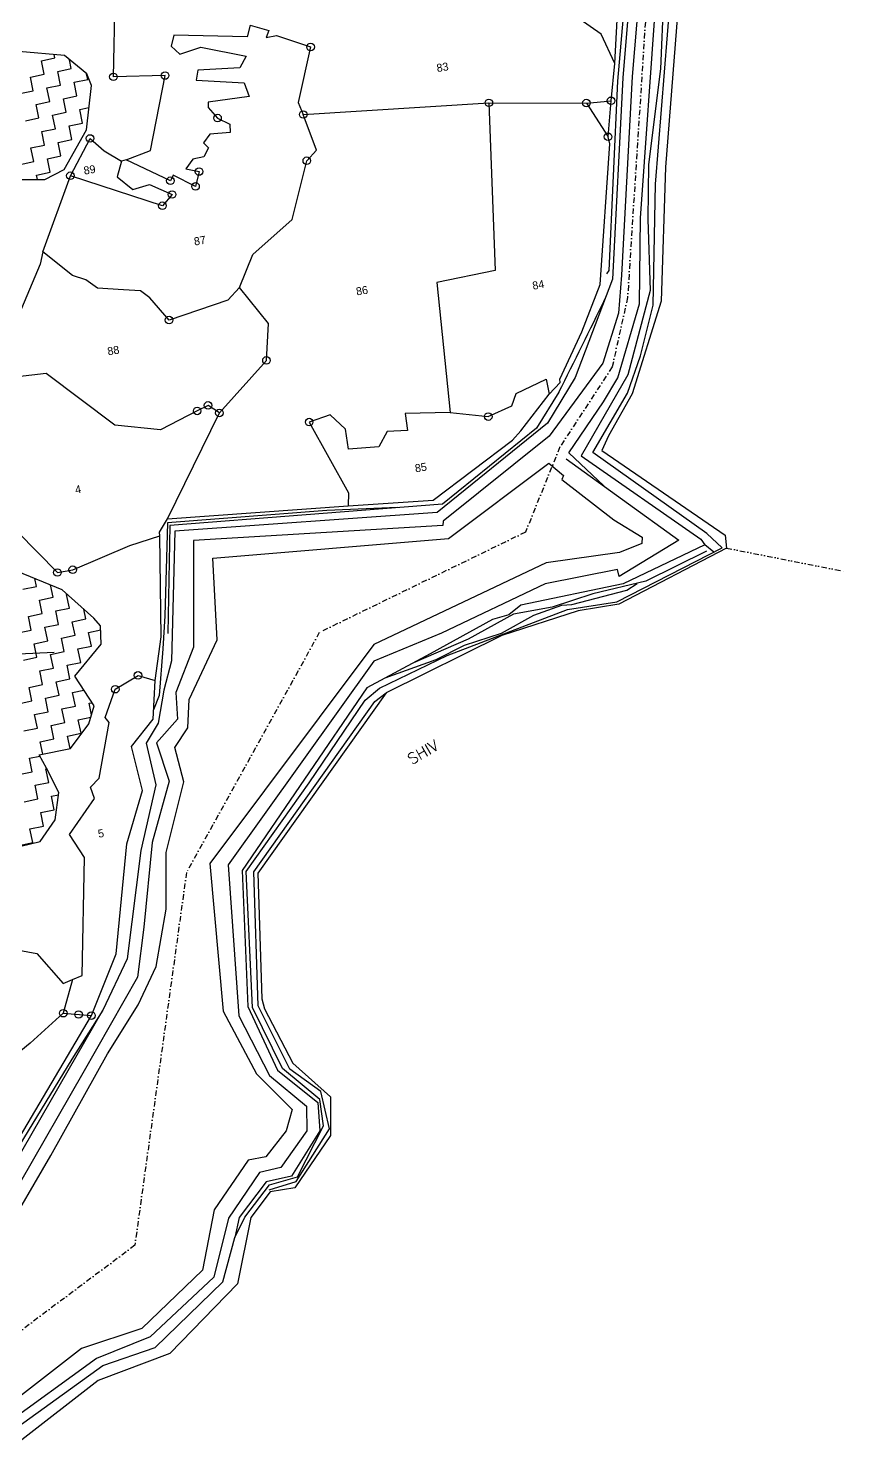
# Model space of a CAD drawing. Header units: metres. Extents: x 353942 to 357335, y 1746780 to 1749904.
# Drawn here: x 356586 to 357335, y 1747509 to 1748810 of the extents above; entities that cross this region are included whole.
import ezdxf

# ---------------------------------------------------------------- set-up
doc = ezdxf.new("R2010")
doc.units = ezdxf.units.M
doc.header["$MEASUREMENT"] = 0
doc.linetypes.add('DASHDOT', pattern=[1, 0.5, -0.25, 0, -0.25])
doc.linetypes.add('DIVIDE', pattern=[1.25, 0.5, -0.25, 0, -0.25, 0, -0.25])
for name, color, linetype in [('LINE_WATER', 4, 'Continuous'), ('POLY_HATCH', 12, 'Continuous'), ('POLY_PARCEL', 6, 'Continuous'), ('POLY_WATER', 4, 'Continuous'), ('SYM_ARROW', 1, 'Continuous'), ('TEXT_MAPOUT', 7, 'Continuous'), ('TEXT_PARCEL', 7, 'Continuous'), ('V_BOUND_STREAM_LINE', 7, 'DASHDOT'), ('V_DIVIDE_LINE', 7, 'DIVIDE')]:
    doc.layers.add(name, color=color, linetype=linetype)
doc.styles.get("Standard").update_dxf_attribs({"font": 'simplex.shx'})
doc.styles.add('TEXT_MAP', font='')
doc.styles.get('TEXT_MAP').set_extended_font_data('Kruti Dev 050')

msp = doc.modelspace()

# ---------------------------------------------------------------- linework, layer by layer
for centre in [(356844.9, 1748793), (356711.3, 1748766.8), (356663.9, 1748765.6), (357008.5, 1748741.7), (357098, 1748741.5), (357120.6, 1748743.6), (356759.5, 1748727.7), (356838.2, 1748731), (356642.5, 1748709), (357117.9, 1748710.5), (356841.4, 1748688.5), (356624.5, 1748674.8), (356742.5, 1748678.6), (356716.2, 1748670.2), (356739.3, 1748665), (356717.8, 1748657.5), (356708.9, 1748647.2), (356715, 1748542.2), (356804.4, 1748505.1), (356740.8, 1748458.7), (356750.8, 1748463.8), (356761.2, 1748456.9), (357008, 1748453.5), (356843.6, 1748448.5), (356612.5, 1748310.3), (356626.6, 1748312.8), (356686.5, 1748215.8), (356665.6, 1748203.1), (356617.9, 1747905.5), (356632, 1747904.3), (356643.7, 1747903.3)]:
    msp.add_circle(centre, 3.47)
at = {"layer": 'LINE_WATER'}
for p, q in [((357161.5, 1748667), (357179.1, 1748886.5)), ((357136.2, 1748873.6), (357126.7, 1748761.7)), ((357147.6, 1748635.9), (357165.2, 1748881.8)), ((357170.6, 1748884.4), (357165.9, 1748772.8)), ((357140.3, 1748872.7), (357131.5, 1748764.7)), ((357148.4, 1748865), (357140.1, 1748766)), ((357165.9, 1748772.8), (357155, 1748685)), ((357126.7, 1748761.7), (357118.5, 1748587.6)), ((357131.5, 1748764.7), (357122.1, 1748579.8)), ((357140.1, 1748766), (357130.3, 1748583.5)), ((357155, 1748685), (357154.4, 1748635)), ((357159.2, 1748555.8), (357161.5, 1748667)), ((357146.6, 1748557.2), (357147.6, 1748635.9)), ((357154.4, 1748635), (357156.5, 1748569.4)), ((357118.5, 1748587.6), (357116.6, 1748584.7)), ((357122.1, 1748579.8), (357087.7, 1748489.3)), ((357130.3, 1748583.5), (357127.5, 1748548.4)), ((357156.5, 1748569.4), (357135.9, 1748492)), ((357127.5, 1748548.4), (357113.2, 1748502.5)), ((357126.9, 1748489), (357146.6, 1748557.2)), ((357147.6, 1748509.4), (357159.2, 1748555.8)), ((357135.8, 1748474.9), (357147.6, 1748509.4)), ((357113.2, 1748502.5), (357063.8, 1748435.4)), ((357087.7, 1748489.3), (357062.3, 1748447.5)), ((357135.9, 1748492), (357093.3, 1748417.6)), ((357113.6, 1748467), (357126.9, 1748489)), ((357072.7, 1748475.8), (357052.3, 1748442.9)), ((357104, 1748420.4), (357135.8, 1748474.9)), ((357081.9, 1748420.2), (357113.6, 1748467)), ((357062.3, 1748447.5), (356961, 1748365.3)), ((357052.3, 1748442.9), (356965.8, 1748373.2)), ((357063.8, 1748435.4), (356966.6, 1748357.5)), ((357113.9, 1748389.9), (357081.9, 1748420.2)), ((357208.4, 1748346.1), (357104, 1748420.4)), ((356971.5, 1748341.6), (357063.4, 1748410.6)), ((357063.4, 1748410.6), (357077.1, 1748399.5)), ((357079.5, 1748414.8), (357182.9, 1748340.1)), ((357093.3, 1748417.6), (357203.1, 1748341)), ((357077.1, 1748399.5), (357075.4, 1748395.7)), ((357075.4, 1748395.7), (357123.2, 1748358.7)), ((356859.8, 1748367.4), (356713.7, 1748356)), ((356965.8, 1748373.2), (356715.7, 1748353.4)), ((356924.7, 1748369.9), (356859.8, 1748367.4)), ((356713.7, 1748356), (356711.1, 1748270.5)), ((356715.7, 1748353.4), (356714, 1748254.2)), ((356961, 1748365.3), (356720.2, 1748348.4)), ((356966.4, 1748353.5), (356737.4, 1748339.6)), ((356966.6, 1748357.5), (356966.4, 1748353.5)), ((357123.2, 1748358.7), (357149.2, 1748342.8)), ((356720.2, 1748348.4), (356717.2, 1748229.2)), ((356755.1, 1748323.5), (356971.5, 1748341.6)), ((357182.9, 1748340.1), (357128, 1748306.5)), ((357149.2, 1748342.8), (357148.8, 1748336.9)), ((357203.1, 1748341), (357206.6, 1748335.6)), ((357222.6, 1748332.9), (357208.4, 1748346.1)), ((356737.4, 1748339.6), (356737.3, 1748241.8)), ((357128.3, 1748328.7), (357061, 1748319.3)), ((357126, 1748283.2), (357222.6, 1748332.9)), ((357148.8, 1748336.9), (357128.3, 1748328.7)), ((357206.6, 1748335.6), (357131.8, 1748299.9)), ((357208.2, 1748330), (357152.6, 1748302.2)), ((357215, 1748329), (357206.6, 1748335.6)), ((356759.2, 1748248.4), (356755.1, 1748323.5)), ((357061, 1748319.3), (356902.8, 1748244.1)), ((357126.6, 1748313.1), (357060.1, 1748299.9)), ((357152.6, 1748302.2), (357104, 1748290.7)), ((357128, 1748306.5), (357126.6, 1748313.1)), ((357060.1, 1748299.9), (356965.1, 1748254.5)), ((357131.8, 1748299.9), (357037.9, 1748280.4)), ((357104, 1748290.7), (357066.5, 1748278.5)), ((357084.8, 1748280.8), (357135, 1748294.1)), ((357135, 1748294.1), (357144.6, 1748300.3)), ((356970.2, 1748234.1), (357080.7, 1748276.2)), ((357037.9, 1748280.4), (357026.9, 1748271.3)), ((357066.5, 1748278.5), (357031.2, 1748272.1)), ((357049.7, 1748271), (357075.5, 1748280.3)), ((357075.5, 1748280.3), (357084.8, 1748280.8)), ((357080.7, 1748276.2), (357126, 1748283.2)), ((356711.1, 1748270.5), (356709.3, 1748240.1)), ((357011.9, 1748267.2), (356954.6, 1748235.6)), ((357031.2, 1748272.1), (356989.4, 1748249.2)), ((357026.9, 1748271.3), (357011.9, 1748267.2)), ((357020, 1748254.5), (357049.7, 1748271)), ((356965.1, 1748254.5), (356902.8, 1748229)), ((356989.4, 1748249.2), (356939.4, 1748227.4)), ((356986.1, 1748243.6), (357020, 1748254.5)), ((356709.3, 1748240.1), (356705.8, 1748197.3)), ((356737.3, 1748241.8), (356721.1, 1748200)), ((356733.4, 1748193.7), (356759.2, 1748248.4)), ((356902.8, 1748244.1), (356752.5, 1748043)), ((356960.2, 1748230.3), (356986.1, 1748243.6)), ((356717.2, 1748229.2), (356710.2, 1748202.2)), ((356902.8, 1748229), (356769.2, 1748041.9)), ((356954.6, 1748235.6), (356896.5, 1748204.5)), ((356908.1, 1748204), (356970.2, 1748234.1)), ((356913.2, 1748213.4), (356960.2, 1748230.3)), ((356705.8, 1748197.3), (356700.8, 1748184)), ((356710.2, 1748202.2), (356705.1, 1748172)), ((356721.1, 1748200), (356722.7, 1748175.6)), ((356896.5, 1748204.5), (356782.1, 1748036.7)), ((356895.1, 1748192.9), (356908.1, 1748204)), ((356903.9, 1748191.7), (356914.4, 1748199.8)), ((356732.3, 1748167.7), (356733.4, 1748193.7)), ((356792.8, 1748035.3), (356903.9, 1748191.7)), ((356843.5, 1748117), (356895.1, 1748192.9)), ((356705.1, 1748172), (356694.1, 1748153.4)), ((356722.7, 1748175.6), (356703.4, 1748153.9)), ((356720.3, 1748149.4), (356732.3, 1748167.7)), ((356694.1, 1748153.4), (356702.8, 1748115.4)), ((356703.4, 1748153.9), (356715.1, 1748118.7)), ((356728.7, 1748118.1), (356720.3, 1748149.4)), ((356715.1, 1748118.7), (356699.5, 1748062.3)), ((356702.8, 1748115.4), (356689.2, 1748054.8)), ((356712.2, 1748053.1), (356728.7, 1748118.1)), ((356785.7, 1748035.8), (356843.5, 1748117)), ((356689.2, 1748054.8), (356676.5, 1747955.5)), ((356699.5, 1748062.3), (356691.8, 1747984.6)), ((356712.3, 1748001.2), (356712.2, 1748053.1)), ((356752.5, 1748043), (356764.7, 1747907.3)), ((356769.2, 1748041.9), (356779, 1747903.2)), ((356782.1, 1748036.7), (356787.2, 1747911.7)), ((356791.7, 1747910.7), (356785.7, 1748035.8)), ((356796.9, 1747912.2), (356792.8, 1748035.3)), ((356703.2, 1747948.3), (356712.3, 1748001.2)), ((356691.8, 1747984.6), (356685.9, 1747938.6)), ((356676.5, 1747955.5), (356654.1, 1747908.3)), ((356685.9, 1747938.6), (356635.8, 1747850.4)), ((356686.8, 1747913.1), (356703.2, 1747948.3)), ((356658.6, 1747868.1), (356686.8, 1747913.1)), ((356787.2, 1747911.7), (356814.6, 1747853.1)), ((356819.2, 1747854.7), (356791.7, 1747910.7)), ((356825.8, 1747854), (356796.9, 1747912.2)), ((356550, 1747726.9), (356654.1, 1747908.3)), ((356654.1, 1747908.3), (356625.7, 1747863.2)), ((356764.7, 1747907.3), (356795.4, 1747849.9)), ((356779, 1747903.2), (356807.2, 1747848.2)), ((356625.7, 1747863.2), (356553.3, 1747744.4)), ((356606.6, 1747774.7), (356658.6, 1747868.1)), ((356635.8, 1747850.4), (356578.7, 1747750.7)), ((356795.4, 1747849.9), (356827.9, 1747817.1)), ((356807.2, 1747848.2), (356841.2, 1747820.2)), ((356814.6, 1747853.1), (356851.4, 1747823.6)), ((356853.3, 1747826.1), (356819.2, 1747854.7)), ((356854.2, 1747833.7), (356825.8, 1747854)), ((356862.3, 1747799.3), (356854.2, 1747833.7)), ((356841.2, 1747820.2), (356841.4, 1747797.5)), ((356851.4, 1747823.6), (356853.3, 1747797.3)), ((356856.8, 1747802.1), (356853.3, 1747826.1)), ((356827.9, 1747817.1), (356822.5, 1747797.4)), ((356822.5, 1747797.4), (356803.7, 1747773.7)), ((356841.4, 1747797.5), (356817.7, 1747763.9)), ((356853.3, 1747797.3), (356827.3, 1747755.9)), ((356831.7, 1747751), (356862.3, 1747799.3)), ((356832.8, 1747755.2), (356856.8, 1747802.1)), ((356562.7, 1747699.6), (356606.6, 1747774.7)), ((356787.5, 1747770.4), (356756.4, 1747724.9)), ((356803.7, 1747773.7), (356787.5, 1747770.4)), ((356797.9, 1747759.3), (356769.7, 1747717.1)), ((356817.7, 1747763.9), (356797.9, 1747759.3)), ((356827.3, 1747755.9), (356804.1, 1747750.6)), ((356807.1, 1747747.9), (356832.8, 1747755.2)), ((356804.1, 1747750.6), (356779.3, 1747717.8)), ((356784.6, 1747718), (356807.1, 1747747.9)), ((356807, 1747743.3), (356831.7, 1747751)), ((356756.4, 1747724.9), (356745.6, 1747669.3)), ((356769.7, 1747717.1), (356756.2, 1747662.9)), ((356775.4, 1747699.5), (356784.6, 1747718)), ((356779.3, 1747717.8), (356775.4, 1747699.5)), ((356764.5, 1747658.7), (356775.4, 1747699.5)), ((356745.6, 1747669.3), (356690.1, 1747616)), ((356756.2, 1747662.9), (356697.7, 1747608.3)), ((356702.3, 1747598.4), (356764.5, 1747658.7)), ((356690.1, 1747616), (356634.5, 1747597.6)), ((356697.7, 1747608.3), (356648.4, 1747588.2)), ((356654.2, 1747582), (356702.3, 1747598.4)), ((356634.5, 1747597.6), (356554.8, 1747535.6)), ((356648.4, 1747588.2), (356562.6, 1747525.7)), ((356553.5, 1747509.2), (356654.2, 1747582))]:
    msp.add_line(p, q, dxfattribs=at)
msp.add_arc((347201.8, 1753413.2), 11036.9, 333.42609, 333.92476, dxfattribs=at)
at = {"layer": 'POLY_HATCH'}
for p, q in [((356618.9, 1748785.1), (356577.2, 1748788.9)), ((356639.5, 1748768.2), (356618.9, 1748785.1)), ((356639.3, 1748716.9), (356643.8, 1748757.7)), ((356643.8, 1748757.7), (356639.5, 1748768.2)), ((356618.8, 1748680.6), (356639.3, 1748716.9)), ((356601.1, 1748671.2), (356618.8, 1748680.6)), ((356572, 1748671.4), (356601.1, 1748671.2)), ((356616.9, 1748294.5), (356576, 1748311.3)), ((356646.1, 1748268.4), (356616.9, 1748294.5)), ((356652.2, 1748261.4), (356646.1, 1748268.4)), ((356652.6, 1748244.4), (356652.2, 1748261.4)), ((356628.6, 1748215.1), (356652.6, 1748244.4)), ((356646.2, 1748187.7), (356628.6, 1748215.1)), ((356641.3, 1748171.2), (356646.2, 1748187.7)), ((356624.7, 1748148.6), (356641.3, 1748171.2)), ((356595.9, 1748142.7), (356624.7, 1748148.6)), ((356602.4, 1748130.7), (356595.9, 1748142.7)), ((356613.8, 1748108.2), (356602.4, 1748130.7)), ((356610.6, 1748083.2), (356613.8, 1748108.2)), ((356596.6, 1748063.2), (356610.6, 1748083.2)), ((356569, 1748056.5), (356596.6, 1748063.2))]:
    msp.add_line(p, q, dxfattribs=at)
at = {"layer": 'POLY_HATCH', "linetype": 'Continuous'}
for p, q in [((356597.8, 1748780.4), (356610.3, 1748783)), ((356610.3, 1748783), (356609.6, 1748786)), ((356600.3, 1748767.9), (356597.8, 1748780.4)), ((356612.8, 1748770.5), (356625.3, 1748773.1)), ((356615.4, 1748758), (356612.8, 1748770.5)), ((356625.3, 1748773.1), (356623.6, 1748781.3)), ((356587.8, 1748765.3), (356600.3, 1748767.9)), ((356590.4, 1748752.8), (356587.8, 1748765.3)), ((356602.9, 1748755.4), (356615.4, 1748758)), ((356627.9, 1748760.6), (356640.4, 1748763.2)), ((356630.5, 1748748.1), (356627.9, 1748760.6)), ((356640.4, 1748763.2), (356639.3, 1748768.3)), ((356577.9, 1748750.3), (356590.4, 1748752.8)), ((356605.5, 1748742.9), (356602.9, 1748755.4)), ((356618, 1748745.5), (356630.5, 1748748.1)), ((356620.6, 1748733), (356618, 1748745.5)), ((356643, 1748750.7), (356643, 1748750.7)), ((356643, 1748750.6), (356643, 1748750.7)), ((356593, 1748740.3), (356605.5, 1748742.9)), ((356595.6, 1748727.9), (356593, 1748740.3)), ((356608.1, 1748730.4), (356620.6, 1748733)), ((356610.7, 1748717.9), (356608.1, 1748730.4)), ((356633.1, 1748735.6), (356641.5, 1748737.4)), ((356635.7, 1748723.1), (356633.1, 1748735.6)), ((356583.1, 1748725.3), (356595.6, 1748727.9)), ((356598.2, 1748715.4), (356610.7, 1748717.9)), ((356623.2, 1748720.5), (356635.7, 1748723.1)), ((356625.8, 1748708), (356623.2, 1748720.5)), ((356600.8, 1748702.9), (356598.2, 1748715.4)), ((356613.3, 1748705.4), (356625.8, 1748708)), ((356615.8, 1748693), (356613.3, 1748705.4)), ((356588.3, 1748700.3), (356600.8, 1748702.9)), ((356590.9, 1748687.8), (356588.3, 1748700.3)), ((356603.3, 1748690.4), (356615.8, 1748693)), ((356578.4, 1748685.2), (356590.9, 1748687.8)), ((356605.9, 1748677.9), (356603.3, 1748690.4)), ((356618.4, 1748680.5), (356618.7, 1748680.5)), ((356618.4, 1748680.4), (356618.4, 1748680.5)), ((356593.4, 1748675.3), (356605.9, 1748677.9)), ((356594.3, 1748671.3), (356593.4, 1748675.3)), ((356593.4, 1748297.5), (356591.9, 1748304.7)), ((356580.9, 1748294.9), (356593.4, 1748297.5)), ((356608.5, 1748287.5), (356606.1, 1748298.9)), ((356621, 1748290.1), (356621.6, 1748290.2)), ((356623.5, 1748277.6), (356621, 1748290.1)), ((356596, 1748285), (356608.5, 1748287.5)), ((356598.5, 1748272.5), (356596, 1748285)), ((356611, 1748275), (356623.5, 1748277.6)), ((356613.6, 1748262.5), (356611, 1748275)), ((356638.6, 1748267.7), (356636.8, 1748276.7)), ((356586.1, 1748269.9), (356598.5, 1748272.5)), ((356588.6, 1748257.4), (356586.1, 1748269.9)), ((356601.1, 1748260), (356613.6, 1748262.5)), ((356626.1, 1748265.1), (356638.6, 1748267.7)), ((356628.7, 1748252.6), (356626.1, 1748265.1)), ((356576.1, 1748254.8), (356588.6, 1748257.4)), ((356603.7, 1748247.5), (356601.1, 1748260)), ((356616.2, 1748250.1), (356628.7, 1748252.6)), ((356618.8, 1748237.6), (356616.2, 1748250.1)), ((356641.2, 1748255.2), (356652.3, 1748257.5)), ((356643.8, 1748242.7), (356641.2, 1748255.2)), ((356591.2, 1748244.9), (356603.7, 1748247.5)), ((356593.8, 1748232.4), (356591.2, 1748244.9)), ((356606.3, 1748235), (356618.8, 1748237.6)), ((356631.3, 1748240.1), (356643.8, 1748242.7)), ((356633.9, 1748227.6), (356631.3, 1748240.1)), ((356581.3, 1748229.8), (356593.8, 1748232.4)), ((356608.9, 1748222.5), (356606.3, 1748235)), ((356621.4, 1748225.1), (356633.9, 1748227.6)), ((356624, 1748212.6), (356621.4, 1748225.1)), ((356596.4, 1748219.9), (356608.9, 1748222.5)), ((356599, 1748207.4), (356596.4, 1748219.9)), ((356611.5, 1748210), (356624, 1748212.6)), ((356614, 1748197.5), (356611.5, 1748210)), ((356586.5, 1748204.8), (356599, 1748207.4)), ((356589.1, 1748192.3), (356586.5, 1748204.8)), ((356601.6, 1748194.9), (356614, 1748197.5)), ((356626.5, 1748200.1), (356636.9, 1748202.2)), ((356629.1, 1748187.6), (356626.5, 1748200.1)), ((356576.6, 1748189.7), (356589.1, 1748192.3)), ((356604.1, 1748182.4), (356601.6, 1748194.9)), ((356616.6, 1748185), (356629.1, 1748187.6)), ((356619.2, 1748172.5), (356616.6, 1748185)), ((356641.6, 1748190.2), (356644.3, 1748190.7)), ((356643.8, 1748179.7), (356641.6, 1748190.2)), ((356591.6, 1748179.8), (356604.1, 1748182.4)), ((356594.2, 1748167.3), (356591.6, 1748179.8)), ((356606.7, 1748169.9), (356619.2, 1748172.5)), ((356631.7, 1748175.1), (356643.1, 1748177.5)), ((356634.3, 1748162.6), (356631.7, 1748175.1)), ((356581.7, 1748164.8), (356594.2, 1748167.3)), ((356609.3, 1748157.4), (356606.7, 1748169.9)), ((356621.8, 1748160), (356634.3, 1748162.6)), ((356624.2, 1748148.5), (356621.8, 1748160)), ((356596.8, 1748154.8), (356609.3, 1748157.4)), ((356599.2, 1748143.3), (356596.8, 1748154.8)), ((356586.9, 1748139.8), (356596.4, 1748141.7)), ((356589.5, 1748127.3), (356586.9, 1748139.8)), ((356577, 1748124.7), (356589.5, 1748127.3)), ((356602, 1748129.9), (356602.7, 1748130)), ((356604.6, 1748117.4), (356602, 1748129.9)), ((356592.1, 1748114.8), (356604.6, 1748117.4)), ((356594.6, 1748102.3), (356592.1, 1748114.8)), ((356607.1, 1748104.9), (356613.5, 1748106.2)), ((356582.1, 1748099.7), (356594.6, 1748102.3)), ((356609.7, 1748092.4), (356607.1, 1748104.9)), ((356597.2, 1748089.8), (356609.7, 1748092.4)), ((356599.8, 1748077.3), (356597.2, 1748089.8)), ((356587.3, 1748074.7), (356599.8, 1748077.3)), ((356589.9, 1748062.2), (356587.3, 1748074.7)), ((356577.4, 1748059.6), (356589.9, 1748062.2))]:
    msp.add_line(p, q, dxfattribs=at)
at = {"layer": 'POLY_PARCEL'}
for p, q in [((356663.9, 1748765.6), (356665.8, 1748845.3)), ((356789.4, 1748813), (356786.8, 1748802.2)), ((356789.4, 1748813), (356806.7, 1748808.1)), ((356806.7, 1748808.1), (356804.1, 1748801.6)), ((356719.3, 1748803.8), (356716.8, 1748793.7)), ((356786.8, 1748802.2), (356719.3, 1748803.8)), ((356804.1, 1748801.6), (356813.7, 1748803.6)), ((356813.7, 1748803.6), (356844.9, 1748793)), ((356716.8, 1748793.7), (356724.9, 1748786.4)), ((356724.9, 1748786.4), (356744.1, 1748792.9)), ((356744.1, 1748792.9), (356785.9, 1748784.5)), ((356785.9, 1748784.5), (356780.1, 1748773.8)), ((356844.9, 1748793), (356833.4, 1748742.1)), ((356741.4, 1748771.8), (356739.8, 1748762.5)), ((356780.1, 1748773.8), (356741.4, 1748771.8)), ((356711.3, 1748766.8), (356663.9, 1748765.6)), ((356697.9, 1748698), (356711.3, 1748766.8)), ((356739.8, 1748762.5), (356783.9, 1748760.1)), ((356783.9, 1748760.1), (356788.5, 1748747.5)), ((356788.5, 1748747.5), (356751, 1748742.2)), ((357098, 1748741.5), (357120.6, 1748743.6)), ((356751, 1748742.2), (356750.9, 1748737.5)), ((356750.9, 1748737.5), (356759.5, 1748727.7)), ((356833.4, 1748742.1), (356838.2, 1748731)), ((356838.2, 1748731), (357008.5, 1748741.7)), ((356850.4, 1748698.3), (356838.2, 1748731)), ((357008.5, 1748741.7), (357014.4, 1748587.7)), ((357008.5, 1748741.7), (357098, 1748741.5)), ((357098, 1748741.5), (357117.9, 1748710.5)), ((356759.5, 1748727.7), (356770.7, 1748722)), ((356770.7, 1748722), (356771.2, 1748714.6)), ((356624.5, 1748674.8), (356642.5, 1748709)), ((356642.5, 1748709), (356655.4, 1748697.7)), ((356752.5, 1748712.8), (356746.6, 1748705)), ((356746.6, 1748705), (356751.1, 1748700.4)), ((356771.2, 1748714.6), (356752.5, 1748712.8)), ((356655.4, 1748697.7), (356671.4, 1748688)), ((356675.6, 1748689.4), (356697.9, 1748698)), ((356746.8, 1748692), (356736.7, 1748690)), ((356751.1, 1748700.4), (356746.8, 1748692)), ((356841.4, 1748688.5), (356850.4, 1748698.3)), ((356671.4, 1748688), (356667.4, 1748673.6)), ((356675.6, 1748689.4), (356671.4, 1748688)), ((356716.2, 1748670.2), (356675.6, 1748689.4)), ((356736.7, 1748690), (356730.5, 1748681.2)), ((356730.5, 1748681.2), (356742.5, 1748678.6)), ((356742.5, 1748678.6), (356739.3, 1748665)), ((356828, 1748634.6), (356841.4, 1748688.5)), ((356599.3, 1748604.7), (356624.5, 1748674.8)), ((356708.9, 1748647.2), (356624.5, 1748674.8)), ((356667.4, 1748673.6), (356681.8, 1748662.1)), ((356681.8, 1748662.1), (356696.9, 1748666.7)), ((356696.9, 1748666.7), (356717.8, 1748657.5)), ((356718.7, 1748675.2), (356716.2, 1748670.2)), ((356739.3, 1748665), (356718.7, 1748675.2)), ((356717.8, 1748657.5), (356708.9, 1748647.2)), ((356791.8, 1748602.4), (356828, 1748634.6)), ((356599.3, 1748604.7), (356596.6, 1748593.6)), ((356626.3, 1748583.2), (356599.3, 1748604.7)), ((356779.5, 1748572), (356791.8, 1748602.4)), ((356596.6, 1748593.6), (356551.9, 1748487.3)), ((357014.4, 1748587.7), (356960.6, 1748576.6)), ((356638.6, 1748579.2), (356626.3, 1748583.2)), ((356649.3, 1748571.4), (356638.6, 1748579.2)), ((356960.6, 1748576.6), (356973.1, 1748457.3)), ((356673.2, 1748569.8), (356649.3, 1748571.4)), ((356688.9, 1748569.1), (356673.2, 1748569.8)), ((356697.3, 1748562.6), (356688.9, 1748569.1)), ((356715, 1748542.2), (356697.3, 1748562.6)), ((356779.5, 1748572), (356768.9, 1748560.3)), ((356806.4, 1748539), (356779.5, 1748572)), ((356768.9, 1748560.3), (356715, 1748542.2)), ((356804.4, 1748505.1), (356806.4, 1748539)), ((356761.2, 1748456.9), (356804.4, 1748505.1)), ((356602.3, 1748493.2), (356551.9, 1748487.3)), ((356665.3, 1748445.6), (356602.3, 1748493.2)), ((357033.7, 1748474.8), (357061, 1748488)), ((357061, 1748488), (357063.9, 1748474)), ((357029.5, 1748463.4), (357033.7, 1748474.8)), ((356740.8, 1748458.7), (356707.3, 1748441.3)), ((356713.7, 1748359.5), (356761.2, 1748456.9)), ((356750.8, 1748463.8), (356740.8, 1748458.7)), ((356761.2, 1748456.9), (356750.8, 1748463.8)), ((356973.1, 1748457.3), (356931.7, 1748456.2)), ((356973.1, 1748457.3), (357008, 1748453.5)), ((357008, 1748453.5), (357029.5, 1748463.4)), ((356707.3, 1748441.3), (356665.3, 1748445.6)), ((356862.8, 1748455), (356843.6, 1748448.5)), ((356843.6, 1748448.5), (356879.8, 1748383.6)), ((356877, 1748441.9), (356862.8, 1748455)), ((356931.7, 1748456.2), (356933.9, 1748440.7)), ((356879.8, 1748423.5), (356877, 1748441.9)), ((356915.1, 1748439.8), (356907.4, 1748425.7)), ((356933.9, 1748440.7), (356915.1, 1748439.8)), ((356907.4, 1748425.7), (356879.8, 1748423.5)), ((356879.8, 1748383.6), (356879.3, 1748371.5)), ((356575.8, 1748347.5), (356612.5, 1748310.3)), ((356679.1, 1748335.1), (356706.6, 1748343.9)), ((356626.6, 1748312.8), (356679.1, 1748335.1)), ((356612.5, 1748310.3), (356626.6, 1748312.8)), ((356665.6, 1748203.1), (356686.5, 1748215.8)), ((356686.5, 1748215.8), (356702.2, 1748211.1)), ((356656.3, 1748177.1), (356665.6, 1748203.1)), ((356650.9, 1748121.4), (356659.9, 1748172.6)), ((356659.9, 1748172.6), (356656.3, 1748177.1)), ((356642.8, 1748113), (356650.9, 1748121.4)), ((356646.6, 1748102.8), (356642.8, 1748113)), ((356623.7, 1748069.6), (356646.6, 1748102.8)), ((356637.4, 1748048.5), (356623.7, 1748069.6)), ((356635.3, 1747940.1), (356637.4, 1748048.5)), ((356568.9, 1747964.8), (356593.8, 1747960.4)), ((356593.8, 1747960.4), (356617.7, 1747932.9)), ((356626.3, 1747936.4), (356635.3, 1747940.1)), ((356626.3, 1747936.4), (356626.3, 1747936.4)), ((356617.7, 1747932.9), (356626.3, 1747936.4)), ((356626.3, 1747936.4), (356617.9, 1747905.5)), ((356617.9, 1747905.5), (356587.6, 1747877.9)), ((356617.9, 1747905.5), (356643.7, 1747903.3)), ((356587.6, 1747877.9), (356567, 1747861.2))]:
    msp.add_line(p, q, dxfattribs=at)
at = {"layer": 'POLY_WATER'}
for p, q in [((357186.1, 1748882.2), (357170.7, 1748682.7)), ((357111.5, 1748804.7), (357071.1, 1748832.9)), ((357124.1, 1748777.7), (357126.3, 1748818)), ((357124.1, 1748777.7), (357111.5, 1748804.7)), ((357120.6, 1748743.6), (357124.1, 1748777.7)), ((357117.9, 1748710.5), (357120.6, 1748743.6)), ((357110.7, 1748574.9), (357119.6, 1748704)), ((357119.6, 1748704), (357117.9, 1748710.5)), ((357170.7, 1748682.7), (357166.5, 1748559.4)), ((357093.7, 1748531.3), (357110.7, 1748574.9)), ((357166.5, 1748559.4), (357140, 1748474.4)), ((357073.7, 1748488), (357093.7, 1748531.3)), ((357063.9, 1748474), (357073.8, 1748484.9)), ((357073.8, 1748484.9), (357073.7, 1748488)), ((357037.7, 1748440.5), (357063.9, 1748474)), ((357140, 1748474.4), (357118.3, 1748435.8)), ((356957.5, 1748376.8), (357030.2, 1748432)), ((357030.2, 1748432), (357037.7, 1748440.5)), ((357118.3, 1748435.8), (357112.2, 1748422.4)), ((357112.2, 1748422.4), (357225.3, 1748344.5)), ((356713.7, 1748359.5), (356879.3, 1748371.5)), ((356879.3, 1748371.5), (356957.5, 1748376.8)), ((356706.2, 1748347.3), (356713.7, 1748359.5)), ((356706.6, 1748343.9), (356706.2, 1748347.3)), ((356707.9, 1748251.1), (356706.6, 1748343.9)), ((357225.3, 1748344.5), (357226.5, 1748332.8)), ((357226.5, 1748332.8), (357127.9, 1748281.2)), ((357090.6, 1748275), (357020.3, 1748252.3)), ((357127.9, 1748281.2), (357090.6, 1748275)), ((356702.2, 1748211.1), (356707.9, 1748251.1)), ((357020.3, 1748252.3), (356914.4, 1748199.8)), ((356700.4, 1748175.5), (356702.2, 1748211.1)), ((356914.4, 1748199.8), (356796.5, 1748034.2)), ((356680.4, 1748150.6), (356700.4, 1748175.5)), ((356690.5, 1748109.9), (356680.4, 1748150.6)), ((356676.1, 1748061), (356690.5, 1748109.9)), ((356666.6, 1747960), (356676.1, 1748061)), ((356796.5, 1748034.2), (356800.1, 1747918.8)), ((356643.7, 1747903.3), (356666.6, 1747960)), ((356800.1, 1747918.8), (356802.6, 1747909.6)), ((356577.6, 1747791.2), (356643.7, 1747903.3)), ((356802.6, 1747909.6), (356828.7, 1747859.6)), ((356828.7, 1747859.6), (356863.3, 1747828.7)), ((356863.3, 1747828.7), (356863.2, 1747793.1)), ((356863.2, 1747793.1), (356830.4, 1747745)), ((356807.9, 1747741.3), (356790, 1747717.8)), ((356830.4, 1747745), (356807.9, 1747741.3)), ((356790, 1747717.8), (356777.9, 1747657)), ((356777.9, 1747657), (356715.6, 1747593)), ((356715.6, 1747593), (356650, 1747568)), ((356650, 1747568), (356577.1, 1747511.5))]:
    msp.add_line(p, q, dxfattribs=at)
at = {"layer": 'SYM_ARROW'}
msp.add_lwpolyline([(356609.5, 1748236.7), (356452, 1748229.4)], dxfattribs=at)
msp.add_solid([(356609.4, 1748236.7), (356609.6, 1748236.7), (356609.5, 1748236.6)], dxfattribs=at)
at = {"layer": 'V_BOUND_STREAM_LINE', "ltscale": 10}
for p, q in [((357156, 1748876.5), (357135.8, 1748563)), ((357135.8, 1748563), (357121.7, 1748499.1)), ((357121.7, 1748499.1), (357073.7, 1748425.6)), ((357073.7, 1748425.6), (357042.1, 1748347.4)), ((357042.1, 1748347.4), (356852.9, 1748255.2)), ((356852.9, 1748255.2), (356731, 1748034.7)), ((356731, 1748034.7), (356683.6, 1747692.3)), ((356683.6, 1747692.3), (356458.7, 1747523.7))]:
    msp.add_line(p, q, dxfattribs=at)
at = {"layer": 'V_DIVIDE_LINE', "ltscale": 10}
msp.add_line((357226.5, 1748332.8), (357335, 1748311.3), dxfattribs=at)

# ---------------------------------------------------------------- texts
at = {"layer": 'TEXT_MAPOUT'}
msp.add_text('SHIV', height=10.21, rotation=30.0956, dxfattribs=at).set_placement((356937.7, 1748133.4))
at = {"layer": 'TEXT_PARCEL', "style": 'TEXT_MAP'}
for s, p in [('83', (356961.2, 1748769.9)), ('89', (356637.3, 1748675.7)), ('87', (356738.5, 1748610.6)), ('84', (357049.1, 1748570)), ('86', (356887.3, 1748564.7)), ('88', (356659.1, 1748509.7)), ('85', (356941.3, 1748402.2)), ('4', (356629.4, 1748382.6)), ('5', (356650.4, 1748066.6))]:
    msp.add_text(s, height=7.35, rotation=9.7738, dxfattribs=at).set_placement(p)

doc.saveas('drawing.dxf')
